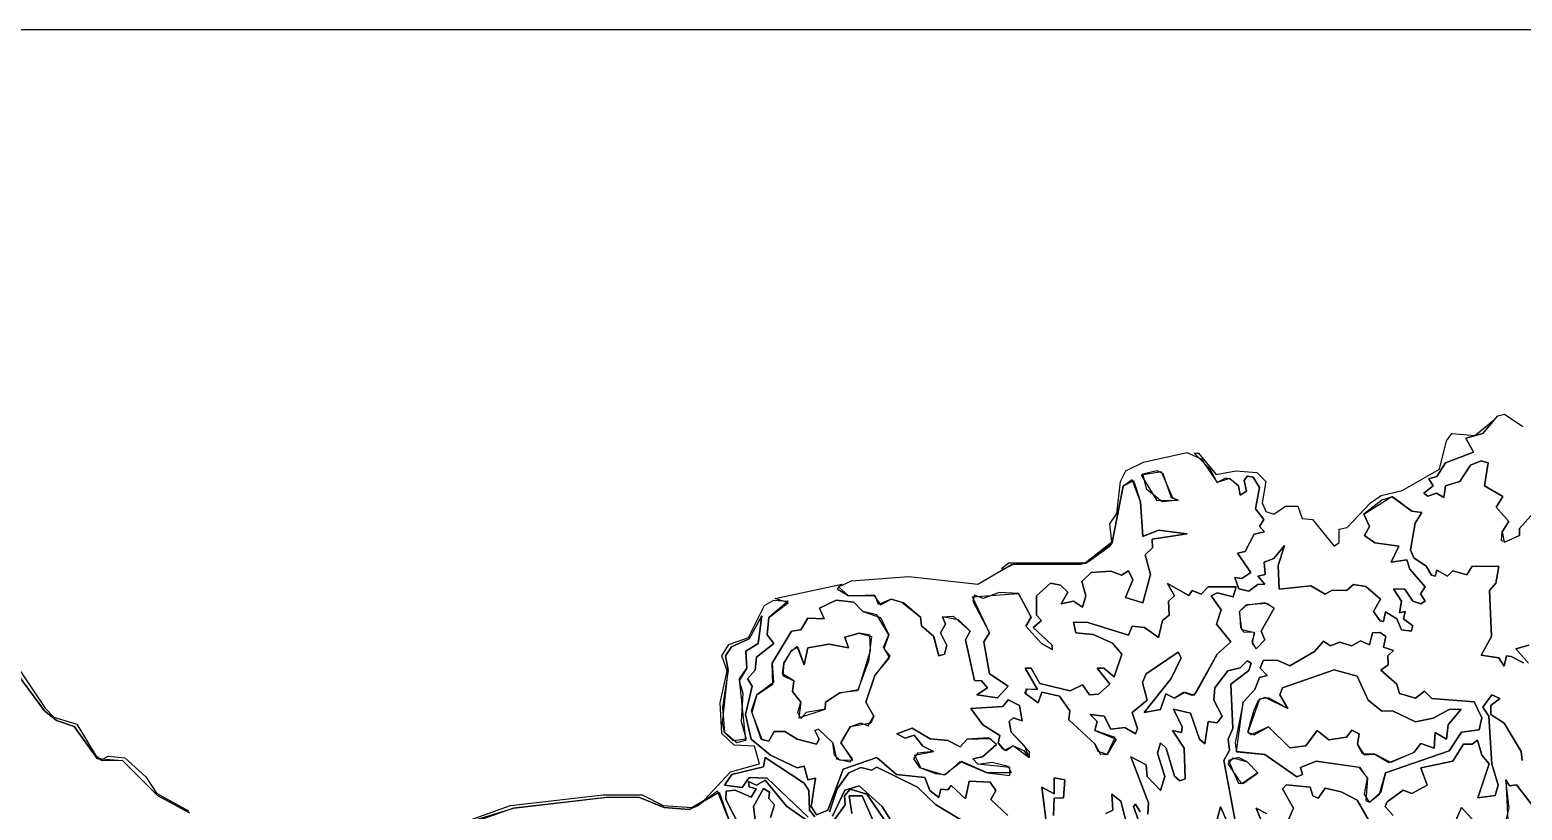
# Model space of a CAD drawing. Header units: millimetres. Extents: x 0 to 570, y 0 to 420.
# Drawn here: x 134.2 to 344.8, y 309.9 to 420 of the extents above; entities that cross this region are included whole.
import ezdxf

# ---------------------------------------------------------------- set-up
doc = ezdxf.new("R2010")
doc.units = ezdxf.units.MM
for name, color, linetype in [('BAND_02', 2, 'Continuous'), ('BAND_03', 3, 'Continuous'), ('BAND_04', 4, 'Continuous'), ('BAND_05', 5, 'Continuous'), ('BAND_06', 6, 'Continuous'), ('PLAQUE_OUTLINE', 7, 'Continuous')]:
    doc.layers.add(name, color=color, linetype=linetype)

msp = doc.modelspace()

# ---------------------------------------------------------------- linework, layer by layer
at = {"layer": 'BAND_02'}
msp.add_lwpolyline([(232.38, 331.62), (233.25, 332.91), (235.75, 334.04), (237.5, 337.31), (237.01, 333.38), (235.25, 332.28), (235.4, 329.88), (234.34, 328.12), (234.86, 326.38), (234.6, 322.38), (235.3, 319.88), (233.47, 319.62), (232.25, 320.82), (231.98, 322.12), (232.79, 329.62)], close=True, dxfattribs=at)
for points in [[(129.5, 333.07), (136.31, 323.88), (138, 322.49), (140.5, 321.67), (143.75, 317.16), (147.3, 316.88), (152.25, 311.94), (156.75, 309.47)], [(244.04, 308.88), (238.25, 314.38), (235.75, 314.46), (234.75, 313.07), (232.25, 313.39), (233.3, 314.88), (237.75, 315.96), (238, 317.31), (243.5, 313.69), (244.16, 312.62), (244.22, 309.88), (245, 308.92)], [(247.06, 309.62), (248.15, 312.88), (249.8, 315.12), (251.5, 315.9), (253, 315.48), (253.75, 315.93), (259.5, 313.1), (262, 310.66), (266.75, 307.78)], [(342.5, 308.25), (342.97, 310.12), (342.5, 314.13), (343, 313.28), (344, 313.42), (346.25, 310.53)], [(194.5, 307.69), (202.5, 310.12), (215.75, 311.69), (220.25, 311.66), (223.75, 310.24), (227.25, 309.95), (231.5, 312.41), (232.9, 308.38)], [(257.61, 305.38), (254.48, 310.38), (251.25, 313.28), (249.25, 312.66), (247.5, 309)], [(301.37, 307.12), (302.25, 310.35), (303.32, 307.88)], [(335.25, 307.97), (336.25, 310.21), (338, 308.27)]]:
    msp.add_lwpolyline(points, dxfattribs=at)
at = {"layer": 'BAND_03'}
for points in [[(267.5, 328.14), (266.23, 333.88), (266.92, 335.12), (265.25, 336.74), (263, 337.14), (263.44, 336.12), (262.72, 334.88), (263.6, 333.12), (263.27, 331.88), (262.5, 331.66), (261.75, 334.44), (260.03, 335.88), (259.89, 337.12), (257.5, 339.1), (255.75, 339.63), (254, 338.87), (253.5, 340.12), (249.75, 340.12), (248.34, 341.38), (250.17, 342.25), (258.25, 342.83), (268, 341.74), (272.75, 344.52), (283.25, 344.7), (286.95, 347.62), (288.5, 355.57), (289.96, 356.38), (290.93, 353.38), (291.25, 348.48), (293.5, 349.37), (297.53, 348.88), (292.58, 348.12), (292.65, 346.88), (291.61, 345.88), (292.36, 343.12), (291.25, 339.13), (288.83, 339.88), (289.86, 342.38), (289.25, 343.63), (288.25, 343.04), (286.75, 343.57), (284, 343.38), (282.68, 342.12), (283.25, 340.12), (282.75, 338.53), (281.5, 339.37), (279.75, 338.96), (280.67, 340.62), (279.65, 341.62), (278.25, 341.88), (276.25, 340.12), (276.28, 337.38), (276.96, 336.62), (275.82, 335.62), (278.5, 333.16), (278.5, 332.53), (276.96, 333.38), (274.75, 335.85), (275.53, 337.12), (273.75, 340.45), (271, 340.6), (268.75, 339.74), (267.5, 340.2), (267.28, 339.38), (269.65, 334.88), (268.83, 333.62), (269.64, 329.12), (272.29, 327.38), (270.75, 325.69), (267.84, 326.12), (269.37, 327.12), (268.5, 328.12)], [(237.01, 333.38), (237.5, 337.31), (235.75, 334.04), (233.25, 332.91), (232.38, 331.62), (232.79, 329.62), (231.99, 324.38), (232.23, 320.88), (234, 319.4), (235.25, 319.76), (234.37, 328.38), (235.4, 329.88), (235.25, 332.28)]]:
    msp.add_lwpolyline(points, close=True, dxfattribs=at)
for points in [[(195.12, 308), (202.05, 310.5), (215.12, 312), (220.62, 312), (223.62, 310.5), (227.62, 310.25), (229.38, 311.25), (233.12, 315.25), (237.2, 316.38), (236.5, 318.91), (233.62, 319.03), (231.88, 320.69), (231.62, 325), (232.62, 329.5), (231.88, 331.62), (232.88, 333.25), (235.62, 334.25), (237.88, 338.75), (239.21, 339.5), (241.24, 339.38), (238.5, 337.07), (238.25, 334.62), (239.21, 333.38), (236.75, 331.47), (236.6, 329.62), (235.5, 328.38), (236.15, 327.38), (235.19, 323.38), (236, 319.89), (238.75, 317.64), (242.5, 315.84), (243.5, 316.09), (244, 314.15), (245.08, 314.38), (244.47, 310.38), (245.25, 309.22), (246.81, 309.88), (249, 315.64), (253.75, 317.29), (256.5, 314.89), (260.5, 314.49), (261.21, 312.62), (262.5, 311.65), (262.75, 312.8), (263.75, 312.71), (264.25, 313.33), (266.25, 311.47), (266.75, 313.97), (269.75, 313.8), (270.53, 312.62), (269.84, 311.38), (272.21, 309.12)], [(156.75, 309.47), (152.25, 311.94), (147.3, 316.88), (144.5, 316.81), (143.75, 317.16), (140.5, 321.67), (138, 322.49), (136.31, 323.88), (129.5, 333.07)], [(131.88, 331), (136.38, 324.25), (137.62, 323), (140.88, 322), (143.62, 317.5), (144.38, 317), (145.29, 317.5), (147.62, 317.25), (150.62, 314.54), (152.12, 312.25), (156.62, 309.75)], [(292, 309.28), (292.06, 310.88), (289.58, 317.38), (291.75, 316.26), (291.88, 314.62), (293.75, 312.62), (294.38, 314.62), (293.34, 317.88), (293.75, 319.34), (294.58, 318.62), (295.75, 314.65), (296.5, 313.98), (297.25, 314.29), (297.1, 318.62), (295.47, 321.12), (296.75, 320.84), (296.8, 321.62), (295.6, 324.12), (298, 323.55), (299.25, 319.88), (300, 319.22), (300.5, 322.37), (301.75, 322.2), (302.46, 323.12), (301.3, 325.38), (301.43, 327.12), (303.25, 329.5), (305, 329.96), (306, 330.93), (306.58, 330.62), (306.25, 329.57), (303.69, 327.62), (303.96, 321.38), (303.31, 319.88), (303.5, 318.32), (302.68, 316.88), (304.42, 307.62)], [(326.58, 309.12), (325.46, 310.38), (325.75, 311.03), (328, 312.66), (329.25, 312.21), (331.41, 313.38), (330.5, 315.84), (335, 316.76), (336.5, 319.18), (337.75, 319.15), (338.5, 319.75), (339.1, 317.62), (340.16, 316.38), (338.55, 311.62), (341, 311.95), (341.41, 313.38), (340.5, 316.38), (340.11, 323.12), (339.23, 324.38), (340.53, 326.12), (341.64, 325.62), (340.37, 324.62), (340.35, 323.38), (342.26, 322.12), (344.63, 318.12), (344.8, 316.88)], [(245, 308.92), (244.22, 309.88), (244.16, 312.62), (243.5, 313.69), (238, 317.31), (237.75, 315.96), (233.3, 314.88), (232.25, 313.39), (234.75, 313.07), (235.75, 314.46), (238.25, 314.38), (244.04, 308.88)], [(266.75, 307.78), (262, 310.66), (259.5, 313.1), (253.75, 315.93), (253, 315.48), (251.5, 315.9), (249.8, 315.12), (248.15, 312.88), (247.06, 309.62)], [(244.25, 308.18), (241, 310.4), (238, 314.09), (236.75, 313.38), (235.65, 313.88), (235.75, 313.13), (236.7, 312.88), (236, 311.69), (233.75, 312.69), (232.5, 312.52), (232.42, 311.38), (234.61, 307.12)], [(278.34, 302.62), (277, 313.11), (278.75, 312.17), (278.75, 314.41), (280.25, 314.12), (280.07, 311.62), (278.75, 311.54), (278.69, 309.12)], [(346.25, 310.53), (344, 313.42), (343, 313.28), (342.5, 314.13), (342.75, 308.37)], [(232.9, 308.38), (231.25, 312.52), (228.5, 310.45), (227.25, 309.95), (223.75, 310.24), (220.25, 311.66), (216, 311.7), (202.5, 310.12), (196.5, 308.02)], [(247.5, 309), (249.25, 312.66), (251.25, 313.28), (254.48, 310.38), (257.61, 305.38)], [(257.11, 305.12), (252.34, 312.12), (250, 312.82), (249.18, 311.88), (249.28, 310.62), (247.68, 308.38)], [(286.06, 309.38), (287.03, 309.88), (286.92, 312.12), (288.18, 311.12), (289.23, 306.88)], [(311.89, 308.62), (312.54, 310.12), (311, 312.88), (311.5, 313.43), (314.87, 313.12), (315.25, 311.88), (316, 311.53), (317, 312.96), (319.25, 312.44), (321.5, 311.26), (323.25, 308.27)], [(291.25, 306.7), (289.97, 310.38), (290.25, 310.71), (290.89, 309.62)], [(303.32, 307.88), (302.25, 310.35), (301.37, 307.12)], [(308.4, 307.38), (307.25, 310.13), (308.74, 309.38)], [(338, 308.27), (336.25, 310.21), (335.25, 307.97)]]:
    msp.add_lwpolyline(points, dxfattribs=at)
at = {"layer": 'BAND_04'}
for points in [[(346.43, 351.88), (344.44, 349.62), (344.44, 348.62), (342.5, 347.72), (341.89, 347.88), (341.96, 349.12), (342.91, 350.62), (341.13, 352.62), (342.08, 354.12), (339.5, 355.62), (340, 358.88), (339, 359.16), (337.5, 358.53), (336, 356.24), (334, 355.63), (333.75, 354), (332.69, 354.62), (331.5, 354.19), (330.93, 354.62), (332.23, 355.62), (331.64, 356.62), (332.75, 356.96), (334, 358.88), (337.92, 360.38), (336.86, 362.38), (339.25, 363.03), (341.36, 365.5), (342.31, 365.75), (344.88, 364)], [(272.21, 309.12), (269.84, 311.38), (270.53, 312.62), (269.75, 313.8), (266.75, 313.97), (266.25, 311.47), (264.25, 313.33), (263.75, 312.71), (262.75, 312.8), (262.5, 311.65), (261.21, 312.62), (260.5, 314.49), (256.5, 314.89), (253.75, 317.29), (249, 315.64), (246.81, 309.88), (245.25, 309.22), (244.47, 310.38), (245.08, 314.38), (244, 314.15), (243.5, 316.09), (242.5, 315.84), (238.75, 317.64), (236, 319.89), (235.19, 323.38), (236.15, 327.38), (235.5, 328.38), (236.6, 329.62), (236.75, 331.47), (239.21, 333.38), (238.25, 334.62), (238.5, 337.07), (241.22, 339.12), (239.38, 339.75), (248.81, 341.75), (248.17, 341.12), (249.75, 340.12), (253.25, 340.23), (254.25, 338.83), (255.75, 339.63), (257.25, 339.21), (259.89, 337.12), (260.03, 335.88), (261.79, 334.38), (262.5, 331.66), (263.27, 331.88), (263.6, 333.12), (262.72, 334.88), (263.44, 336.12), (263, 337.14), (264.5, 337.24), (266.92, 335.12), (266.23, 333.88), (267.5, 328.14), (268.5, 328.12), (269.37, 327.12), (267.84, 326.12), (270.75, 325.69), (272.29, 327.38), (269.64, 329.12), (268.83, 333.62), (269.65, 334.88), (267.25, 339.98), (273.75, 340.45), (275.53, 337.12), (274.75, 335.85), (276.96, 333.38), (278.5, 332.53), (278.5, 333.16), (275.82, 335.62), (276.96, 336.62), (276.28, 337.38), (276.25, 340.12), (278.25, 341.88), (279.65, 341.62), (280.67, 340.62), (279.75, 338.96), (281.5, 339.37), (282.75, 338.53), (283.25, 340.12), (282.68, 342.12), (284, 343.38), (286.75, 343.57), (288.25, 343.04), (289.25, 343.63), (289.86, 342.38), (288.83, 339.88), (291.25, 339.13), (292.36, 343.12), (291.61, 345.88), (292.65, 346.88), (292.58, 348.12), (297.53, 348.88), (293.5, 349.37), (291.25, 348.48), (290.93, 353.38), (289.75, 356.5), (288.5, 355.57), (286.95, 347.62), (286.5, 347.02), (283.75, 345.02), (283.25, 344.7), (282.5, 344.53), (273, 344.55), (271.5, 343.82), (271.38, 344), (272.38, 344.75), (283.12, 344.75), (286.88, 347.75), (286.62, 350.25), (287.62, 351.75), (288.12, 356.25), (288.88, 357.75), (291.38, 359), (297.5, 360.36), (299.5, 359.45), (301.75, 356.09), (303, 356.75), (303.75, 356.51), (304.75, 355.62), (305, 354.33), (305.89, 354.88), (305.59, 356.38), (306, 356.98), (306.84, 356.88), (307.74, 355.38), (307.17, 352.38), (308.33, 350.88), (307.74, 349.88), (308.45, 349.12), (307, 348.81), (305.71, 346.38), (304.61, 346.12), (306.5, 343.38), (305.25, 342.55), (304.25, 342.68), (304.81, 341.12), (306.25, 340.78), (307.5, 341.73), (308.5, 341.74), (307.51, 342.88), (308.54, 343.12), (308.38, 344.88), (309.75, 345.4), (311.25, 347.21), (310.37, 344.38), (310.5, 341.03), (315, 341.54), (317, 340.33), (318, 340.9), (320, 340.85), (321, 341.71), (322.75, 341.43), (324.81, 339.62), (323.83, 337.88), (324.75, 336.59), (325.25, 336.49), (325.5, 337.87), (327.11, 336.88), (327.75, 335.3), (329.11, 335.12), (329.39, 335.88), (328.03, 336.88), (328.27, 337.88), (327.5, 337.73), (327.79, 339.38), (326.66, 341.12), (328.25, 341.07), (329.37, 339.38), (330.5, 338.99), (331.1, 339.38), (330.46, 340.38), (331.13, 341.38), (328.94, 343.88), (328.5, 345.18), (326.31, 344.88), (327.4, 347.12), (324, 347.61), (322.56, 348.62), (323.27, 349.88), (322.47, 351.62), (326.4, 354.12), (329.25, 352.05), (330.63, 351.88), (329.7, 350.38), (329.04, 346.62), (329.5, 345.45), (331.25, 344.29), (332, 343.02), (332.5, 342.9), (332.75, 343.72), (334.25, 342.9), (335, 343.66), (337, 343.09), (337.75, 344.29), (341.5, 344.25), (341.06, 341.88), (340.17, 340.88), (340.49, 334.38), (339, 331.75), (341.5, 331.37), (342.25, 330.18), (342.58, 331.62), (343.25, 331.54), (345, 330.66)], [(345.68, 330.62), (343.91, 332.62), (345.75, 333.14)], [(304.42, 307.62), (302.68, 316.88), (303.5, 318.32), (303.31, 319.88), (303.96, 321.38), (303.69, 327.62), (306.25, 329.57), (306.58, 330.62), (306, 330.93), (305, 329.96), (303.25, 329.5), (301.43, 327.12), (301.3, 325.38), (302.46, 323.12), (301.75, 322.2), (300.5, 322.37), (300, 319.22), (299.25, 319.88), (298, 323.55), (295.6, 324.12), (296.8, 321.62), (296.75, 320.84), (295.47, 321.12), (297.1, 318.62), (297.25, 314.29), (296.5, 313.98), (295.75, 314.65), (294.58, 318.62), (293.75, 319.34), (293.34, 317.88), (294.38, 314.62), (293.75, 312.62), (291.88, 314.62), (291.75, 316.26), (289.58, 317.38), (292.06, 310.88), (292, 309.28)], [(344.8, 316.88), (344.63, 318.12), (342.26, 322.12), (340.35, 323.38), (340.37, 324.62), (341.64, 325.62), (340.53, 326.12), (339.23, 324.38), (340.11, 323.12), (340.5, 316.38), (341.41, 313.38), (341, 311.95), (338.55, 311.62), (340.16, 316.38), (339.1, 317.62), (338.5, 319.75), (337.75, 319.15), (336.5, 319.18), (335, 316.76), (330.5, 315.84), (331.41, 313.38), (329.25, 312.21), (328, 312.66), (325.75, 311.03), (325.46, 310.38), (326.58, 309.12)], [(234.61, 307.12), (232.42, 311.38), (232.5, 312.52), (233.75, 312.69), (236, 311.69), (236.7, 312.88), (235.75, 313.13), (235.65, 313.88), (236.75, 313.38), (238, 314.09), (241, 310.4), (244.25, 308.18)], [(278.69, 309.12), (278.75, 311.54), (280.07, 311.62), (280.25, 314.12), (278.75, 314.41), (278.75, 312.17), (277, 313.11), (278.34, 302.62)], [(238.75, 308.8), (239.29, 310.62), (238.5, 311.5), (238.59, 312.38), (237.75, 312.91), (236.32, 310.38), (236.85, 306.12)], [(247.68, 308.38), (249.28, 310.62), (249.18, 311.88), (250, 312.82), (252.34, 312.12), (257.11, 305.12)], [(253.25, 308.28), (251.66, 311.88), (249.83, 311.88), (250.22, 309.38)], [(289.23, 306.88), (288.18, 311.12), (286.92, 312.12), (287.03, 309.88), (286.06, 309.38)], [(323.25, 308.27), (321.5, 311.26), (319.25, 312.44), (317, 312.96), (316, 311.53), (315.25, 311.88), (314.87, 313.12), (311.5, 313.43), (311, 312.88), (312.54, 310.12), (311.89, 308.62)], [(290.89, 309.62), (290.25, 310.71), (289.97, 310.38), (291.25, 306.7)], [(308.74, 309.38), (307.25, 310.13), (308.4, 307.38)]]:
    msp.add_lwpolyline(points, dxfattribs=at)
for points in [[(295.5, 353.88), (293.89, 357.62), (291.03, 357.12), (293.25, 353.55), (296.25, 353.6)], [(285.84, 323.12), (286.75, 321.3), (288.75, 321.51), (290.25, 320.62), (290.54, 321.38), (289.76, 323.62), (291.9, 325.38), (291.21, 327.88), (291.74, 329.12), (296.25, 332.14), (296.7, 331.38), (295.25, 328.44), (291.45, 323.62), (293.75, 324.07), (294.5, 326.28), (295.75, 325.65), (297.25, 326.53), (298.5, 326.1), (301.75, 331.87), (303.7, 333.62), (301.69, 336.12), (302.31, 338.12), (300.92, 340.12), (301.75, 340.54), (304, 339.98), (304.42, 341.38), (300.5, 341.39), (299.5, 340.36), (298.25, 340.85), (297.75, 340.17), (294.75, 341.83), (295.72, 340.12), (294.91, 339.38), (295, 337.4), (294.04, 336.62), (293.5, 334.22), (291.5, 335.64), (289.75, 335.84), (289.25, 334.58), (283.5, 336.35), (281.5, 336.38), (281.81, 334.88), (284.25, 334.64), (287, 333.43), (288.3, 331.88), (287.25, 328.68), (285.76, 329.88), (284.81, 329.88), (286.63, 327.62), (285, 326.25), (283.75, 326.15), (282.75, 327.53), (281, 326.71), (276.75, 327.75), (275.52, 329.88), (274.69, 329.88), (276.42, 326.88), (274.75, 326.92), (274.75, 326.26), (276.5, 325), (277, 326.53), (279.5, 325.94), (280.97, 323.88), (280.81, 322.62), (284.5, 319.24), (285.25, 317.79), (286.25, 317.71), (287.38, 320.12), (284.49, 321.12), (284.81, 322.38), (283.82, 323.38)], [(253.31, 323.12), (252.18, 325.12), (253.48, 328.88), (255.53, 331.38), (254.7, 332.88), (255.44, 334.62), (253.75, 337.45), (251.75, 337.92), (250.5, 339.2), (248, 339.48), (245.67, 338.38), (246.31, 336.88), (244, 336.95), (243, 335.32), (241.72, 335.12), (238.99, 330.62), (239.18, 327.88), (236.81, 326.12), (236.1, 323.62), (237.5, 319.84), (238.5, 319.58), (239.25, 320.98), (240.75, 320.98), (242.5, 319.86), (245.25, 319.18), (245.63, 319.88), (245, 321.12), (245.5, 321.31), (247.55, 319.38), (248.03, 317.12), (250, 316.67), (250.3, 317.12), (248.67, 319.38), (250, 321.63), (251.5, 322.19), (252.5, 321.77)], [(304.92, 337.88), (305.05, 335.62), (305.5, 335.04), (307, 335), (306.71, 333.38), (307.25, 332.61), (308.5, 333.88), (307.97, 335.12), (309.81, 338.38), (308.5, 339.13), (305.75, 338.76)], [(339.09, 322.88), (338, 325.16), (332.03, 325.62), (331, 326.67), (329.75, 325.68), (327.5, 326.32), (327.09, 327.62), (324.86, 329.62), (325.91, 330.38), (325.85, 331.62), (326.63, 332.38), (325.25, 332.88), (325.55, 334.38), (324.75, 334.92), (323.67, 334.88), (323.25, 333.18), (322, 333.78), (320.75, 333.06), (319, 333.57), (317.75, 333.03), (316.75, 333.73), (315.5, 332.27), (312, 330.22), (310.25, 331.05), (308.25, 330.99), (307.84, 329.88), (308.81, 328.88), (307.75, 328.57), (307.09, 326.88), (305.44, 325.12), (304.29, 319.38), (304.5, 318.08), (308.5, 317.7), (313, 314.57), (313.79, 314.88), (313.51, 315.88), (315.75, 316.76), (321.75, 315.93), (322.99, 314.38), (322.75, 311.2), (323.25, 310.99), (324.67, 312.12), (325.5, 315.11), (334.5, 318.23), (336.25, 320.87), (338.75, 321.2)], [(273.86, 324.62), (272.25, 325.42), (271.5, 324.51), (267, 324.21), (268.72, 321.88), (271.12, 320.38), (270.86, 319.38), (271.75, 318.31), (273, 318.92), (274.5, 318.27), (275.25, 317.24), (274.64, 318.88), (272.7, 320.88), (272.4, 322.38), (273, 322.89), (274.25, 322.46)], [(269.5, 320.06), (266.5, 319.9), (265.5, 318.8), (263.75, 319.71), (261.25, 319.94), (258.75, 321.42), (256.57, 320.62), (257.75, 320.03), (259, 320.42), (260.22, 318.88), (261.73, 318.12), (259.5, 317.89), (258.94, 317.12), (259.75, 315.88), (262, 315.05), (263.5, 314.88), (265.5, 316.74), (269.31, 315.12), (272.5, 314.76), (272.53, 315.88), (268, 316.35), (267.31, 317.12), (268.64, 317.38), (270.63, 319.12)], [(304.78, 313.62), (305.5, 313.66), (307.51, 315.12), (306, 316.7), (304.75, 317.28), (303.37, 316.88)]]:
    msp.add_lwpolyline(points, close=True, dxfattribs=at)
at = {"layer": 'BAND_05'}
for points in [[(345, 330.66), (343.25, 331.54), (342.58, 331.62), (342.25, 330.18), (341.5, 331.37), (339, 331.75), (340.49, 334.38), (340.17, 340.88), (341.06, 341.88), (341.5, 344.25), (337.75, 344.29), (337, 343.09), (335, 343.66), (334.25, 342.9), (332.75, 343.72), (332.5, 342.9), (332, 343.02), (331.25, 344.29), (329.5, 345.45), (329.04, 346.62), (329.7, 350.38), (330.63, 351.88), (329.25, 352.05), (326.5, 354.1), (325, 353.63), (322.47, 351.62), (323.27, 349.88), (322.56, 348.62), (324, 347.61), (327.4, 347.12), (326.31, 344.88), (328.5, 345.18), (328.94, 343.88), (331.13, 341.38), (330.46, 340.38), (331.1, 339.38), (330.5, 338.99), (329.37, 339.38), (328.25, 341.07), (326.66, 341.12), (327.79, 339.38), (327.5, 337.73), (328.27, 337.88), (328.03, 336.88), (329.39, 335.88), (329.11, 335.12), (327.75, 335.3), (327.11, 336.88), (325.5, 337.87), (325.25, 336.49), (324.75, 336.59), (323.83, 337.88), (324.81, 339.62), (322.75, 341.43), (321, 341.71), (320, 340.85), (318, 340.9), (317, 340.33), (315, 341.54), (310.5, 341.03), (310.37, 344.38), (311.25, 347.21), (309.75, 345.4), (308.38, 344.88), (308.54, 343.12), (307.51, 342.88), (308.5, 341.74), (307.5, 341.73), (306.25, 340.78), (304.81, 341.12), (304.25, 342.68), (305.25, 342.55), (306.5, 343.38), (304.61, 346.12), (305.71, 346.38), (307, 348.81), (308.45, 349.12), (307.74, 349.88), (308.33, 350.88), (307.17, 352.38), (307.74, 355.38), (306.84, 356.88), (306, 356.98), (305.59, 356.38), (305.89, 354.88), (305, 354.33), (304.75, 355.62), (303.5, 356.68), (301.75, 356.09), (300.78, 358), (298.53, 360.25), (299.12, 360.25), (301.62, 357.25), (304.38, 357.75), (307.38, 357.5), (308.62, 356.25), (308.12, 353.25), (308.62, 352), (309.75, 351.64), (311.38, 352.75), (313.12, 352.75), (313.75, 351.01), (315.23, 350.88), (318.25, 347.14), (318.98, 347.62), (318.96, 349.5), (320.12, 349.75), (323.38, 353.25), (324.88, 354.25), (327.88, 355), (333.12, 358), (334.12, 362), (334.88, 363), (338.12, 362.75), (340.87, 365), (339.25, 363.03), (336.86, 362.38), (337.92, 360.38), (334, 358.88), (332.75, 356.96), (331.64, 356.62), (332.23, 355.62), (330.93, 354.62), (331.5, 354.19), (332.69, 354.62), (333.75, 354), (334, 355.63), (336, 356.24), (337.5, 358.53), (339, 359.16), (340, 358.88), (339.5, 355.62), (342.08, 354.12), (341.13, 352.62), (342.91, 350.62), (341.96, 349.12), (342.25, 347.7), (344.44, 348.62), (344.44, 349.62), (346.43, 351.88)], [(345.75, 333.14), (343.91, 332.62), (345.68, 330.62)], [(236.85, 306.12), (236.32, 310.38), (237.75, 312.91), (238.59, 312.38), (238.5, 311.5), (239.29, 310.62), (238.75, 308.8)], [(250.22, 309.38), (249.83, 311.88), (251.66, 311.88), (253.25, 308.28)]]:
    msp.add_lwpolyline(points, dxfattribs=at)
for points in [[(295.25, 353.98), (296.26, 353.62), (294, 353.38), (291.85, 355.12), (291.25, 357.32), (293.25, 357.8), (294.1, 357.38)], [(277, 326.53), (276.5, 325), (274.63, 326.38), (275, 327), (276.42, 326.88), (274.69, 329.88), (275.52, 329.88), (276.75, 327.75), (281, 326.71), (282.75, 327.53), (283.75, 326.15), (285, 326.25), (286.63, 327.62), (284.81, 329.88), (285.76, 329.88), (287.25, 328.68), (288.3, 331.88), (287, 333.43), (284.25, 334.64), (281.81, 334.88), (281.5, 336.38), (283.5, 336.35), (289.25, 334.58), (289.75, 335.84), (291.5, 335.64), (293.5, 334.22), (294.04, 336.62), (295, 337.4), (294.91, 339.38), (295.72, 340.12), (294.75, 341.83), (297.75, 340.17), (298.25, 340.85), (299.5, 340.36), (300.5, 341.39), (304.42, 341.38), (304, 339.98), (301.75, 340.54), (300.92, 340.12), (302.31, 338.12), (301.69, 336.12), (303.7, 333.62), (301.75, 331.87), (298.75, 326.37), (298.25, 326.02), (297, 326.48), (295.75, 325.65), (294.5, 326.28), (293.75, 324.07), (291.45, 323.62), (295.25, 328.44), (296.7, 331.38), (296.25, 332.14), (291.74, 329.12), (291.21, 327.88), (291.9, 325.38), (289.76, 323.62), (290.54, 321.38), (290.25, 320.62), (288.75, 321.51), (286.75, 321.3), (285.84, 323.12), (283.82, 323.38), (284.81, 322.38), (284.49, 321.12), (287.51, 319.88), (286.25, 317.71), (284.96, 318.12), (284.5, 319.24), (280.81, 322.62), (280.97, 323.88), (279.5, 325.94)], [(245.63, 319.88), (245.25, 319.18), (242.5, 319.86), (240.75, 320.98), (239.25, 320.98), (238.5, 319.58), (237.43, 319.88), (236.08, 323.88), (236.81, 326.12), (239.05, 327.62), (238.99, 330.62), (241.72, 335.12), (243, 335.32), (244, 336.95), (246.31, 336.88), (245.67, 338.38), (248, 339.48), (250.5, 339.2), (251.75, 337.92), (254.25, 337.04), (255.44, 334.62), (254.73, 332.62), (255.58, 331.62), (253.48, 328.88), (252.18, 325.12), (253.31, 323.12), (252.88, 322.12), (250, 321.63), (248.67, 319.38), (250.29, 316.88), (248.5, 316.92), (247.76, 317.62), (247.55, 319.38), (245.5, 321.31), (245, 321.12)], [(308.75, 339.06), (309.81, 338.38), (307.97, 335.12), (308.5, 333.88), (307.25, 332.61), (306.72, 333.62), (307.08, 334.88), (305.25, 335.29), (304.92, 337.88), (306, 338.87)], [(252.87, 332.38), (252.75, 334.56), (251.25, 334.82), (249.25, 334.26), (249.75, 332.76), (247, 333.27), (244, 332.76), (243.5, 330.36), (242.5, 332.97), (241.5, 332.12), (240.62, 330.62), (240.48, 328.88), (242.03, 328.12), (241.84, 326.62), (243.04, 325.12), (242.73, 322.88), (246.47, 324.12), (246.49, 325.12), (248.5, 326.43), (251.17, 326.88)], [(313.79, 314.88), (313, 314.57), (308.5, 317.7), (304.47, 318.12), (305.44, 325.12), (307.09, 326.88), (307.75, 328.57), (308.81, 328.88), (307.84, 329.88), (308.25, 330.99), (310.25, 331.05), (312, 330.22), (315.5, 332.27), (316.75, 333.73), (317.75, 333.03), (319, 333.57), (320.75, 333.06), (322, 333.78), (323.25, 333.18), (323.67, 334.88), (324.75, 334.92), (325.55, 334.38), (325.25, 332.88), (326.63, 332.38), (325.85, 331.62), (325.91, 330.38), (324.86, 329.62), (327.09, 327.62), (327.5, 326.32), (329.75, 325.68), (331, 326.67), (332.03, 325.62), (338, 325.16), (339.09, 322.88), (338.75, 321.2), (336.25, 320.87), (334.5, 318.23), (325.5, 315.11), (324.83, 312.38), (323.25, 310.99), (322.55, 312.12), (322.99, 314.38), (321.94, 315.88), (315.75, 316.76), (313.51, 315.88)], [(334.11, 319.88), (334.36, 321.88), (336.21, 324.12), (334.5, 324.08), (332.25, 322.82), (329.75, 322.31), (326.5, 323.89), (325, 323.83), (323.08, 325.38), (321.5, 328.76), (318.25, 329.66), (311, 327.13), (310.59, 326.12), (311.75, 324.2), (309, 325.73), (307.75, 325.52), (306.1, 320.88), (307, 320.49), (309, 321.64), (312, 318.66), (314.25, 318.96), (315.86, 321.12), (317.5, 319.8), (320, 320.15), (320.75, 321.14), (321.8, 320.62), (321.57, 319.12), (322.5, 317.66), (324, 317.74), (326, 316.58), (329.5, 318), (330.5, 319.27), (332.36, 318.62), (332.5, 320.8)], [(271.12, 320.38), (268.72, 321.88), (267, 324.21), (271.5, 324.51), (272.25, 325.42), (273.86, 324.62), (274.25, 322.46), (273, 322.89), (272.4, 322.38), (272.7, 320.88), (275.25, 318.13), (275.25, 317.24), (273, 318.92), (272, 318.24), (271.5, 318.5), (270.86, 319.38)], [(259.06, 317.62), (261.73, 318.12), (260.22, 318.88), (259, 320.42), (257.75, 320.03), (256.57, 320.62), (258.75, 321.42), (261.25, 319.94), (263.75, 319.71), (265.5, 318.8), (266.5, 319.9), (269.75, 319.98), (270.63, 319.12), (268.64, 317.38), (267.31, 317.12), (268, 316.35), (270, 316.61), (272.25, 316.07), (272.72, 315.12), (269.31, 315.12), (265.75, 316.73), (263.25, 314.79), (260, 315.77)], [(305.25, 313.56), (303.3, 316.38), (304, 317.23), (306, 316.7), (307.51, 315.12)]]:
    msp.add_lwpolyline(points, close=True, dxfattribs=at)
at = {"layer": 'BAND_06'}
for points in [[(240.42, 329.12), (240.62, 330.62), (241.75, 332.42), (242.6, 332.88), (243.5, 330.36), (244, 332.76), (247, 333.27), (249.75, 332.76), (249.25, 334.26), (251.25, 334.82), (252.98, 334.38), (252.56, 330.88), (251, 326.68), (248.5, 326.43), (246.49, 325.12), (246.47, 324.12), (243.75, 323.66), (243, 322.8), (242.6, 323.62), (243.04, 325.12), (241.84, 326.62), (242.03, 328.12)], [(321.8, 320.62), (320.75, 321.14), (320, 320.15), (317.5, 319.8), (315.86, 321.12), (314.25, 318.96), (312, 318.66), (309, 321.64), (306.5, 320.47), (306.1, 320.88), (306.93, 323.88), (307.61, 325.38), (308.5, 325.79), (311.75, 324.2), (310.59, 326.12), (311, 327.13), (318.25, 329.66), (321.5, 328.76), (323.08, 325.38), (325, 323.83), (326.5, 323.89), (329.75, 322.31), (332.25, 322.82), (334.5, 324.08), (336.21, 324.12), (334.36, 321.88), (334.11, 319.88), (332.5, 320.8), (332.36, 318.62), (330.5, 319.27), (329.5, 318), (326.25, 316.57), (324, 317.74), (322.25, 317.82), (321.57, 319.12)]]:
    msp.add_lwpolyline(points, close=True, dxfattribs=at)
at = {"layer": 'PLAQUE_OUTLINE'}
msp.add_lwpolyline([(0, 0), (570, 0), (570, 420), (0, 420)], close=True, dxfattribs=at)

doc.saveas('drawing.dxf')
